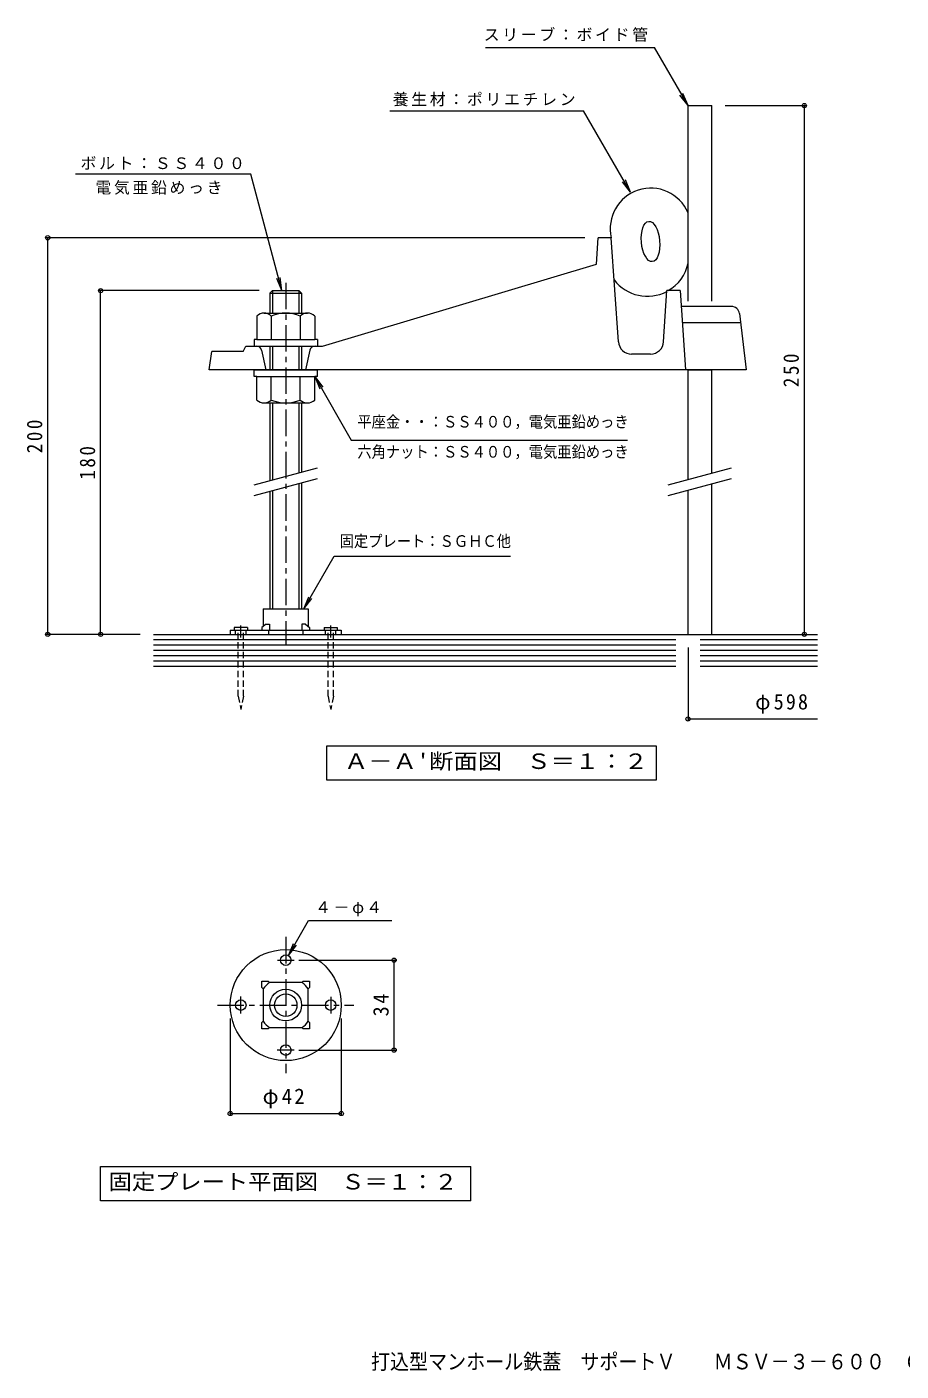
# Model space of a CAD drawing. Units: millimetres, scale not verified. Extents: x -300 to 361, y -271 to 237.
# Drawn here: x -300 to 31, y -271 to 237 of the extents above; entities that cross this region are included whole.
import ezdxf
from ezdxf.enums import TextEntityAlignment as Align

# ---------------------------------------------------------------- set-up
doc = ezdxf.new("R2010")
doc.units = ezdxf.units.MM
doc.header["$LTSCALE"] = 2
doc.header["$PDMODE"] = 32
doc.header["$PDSIZE"] = 1.6
doc.linetypes.add('CHAIN1', pattern=[8, 5, -1, 1, -1])
doc.linetypes.add('DASHED1', pattern=[1.8, 1.2, -0.6])
for name, color, linetype, lineweight in [('1-0', 2, 'Continuous', 9), ('1-1', 2, 'CHAIN1', 9), ('1-3', 4, 'Continuous', 9), ('1-4', 7, 'Continuous', 9), ('1-8', 3, 'Continuous', 9), ('1-9', 2, 'CHAIN1', 9), ('1-A', 2, 'Continuous', 9)]:
    doc.layers.add(name, color=color, linetype=linetype, lineweight=lineweight)
doc.layers.add('F-5', color=3, linetype='Continuous')
doc.styles.add('ＭＳ ゴシック', font='')
doc.styles.get('ＭＳ ゴシック').set_extended_font_data('MS Gothic')

msp = doc.modelspace()

# ---------------------------------------------------------------- linework, layer by layer
at = {"layer": '1-0'}
for p, q in [((-84.702, 147.594), (-84.035, 157.595)), ((-188.228, 116.595), (-84.702, 147.595)), ((-59.242, 118.283), (-58.035, 137.595)), ((-53.035, 137.595), (-58.035, 137.595)), ((-53.035, 137.595), (-51.035, 107.595)), ((-33.577, 131.594), (-52.702, 131.594)), ((-30.598, 128.952), (-28.035, 107.595)), ((-52.302, 125.594), (-30.315, 125.594)), ((-231.152, 107.595), (-230.152, 114.595)), ((-218.228, 114.595), (-230.152, 114.595)), ((-218.228, 114.595), (-217.228, 116.595)), ((-217.228, 116.595), (-188.228, 116.595)), ((-211.321, 115.028), (-209.669, 107.595)), ((-193.017, 115.028), (-194.669, 107.595)), ((-64.232, 113.595), (-71.364, 113.595)), ((-28.035, 107.595), (-231.152, 107.595)), ((-214.169, 107.595), (-190.169, 107.595))]:
    msp.add_line(p, q, dxfattribs=at)
at = {"layer": '1-0', "color": 4, "linetype": 'CHAIN1'}
for p, q in [((-219.169, 6.357), (-219.169, 10.927)), ((-185.169, 6.357), (-185.169, 10.927)), ((-205.311, -115.636), (-198.97, -115.636)), ((-219.169, -135.778), (-219.169, -129.437)), ((-185.169, -129.494), (-185.169, -135.834)), ((-199.027, -149.636), (-205.368, -149.636))]:
    msp.add_line(p, q, dxfattribs=at)
at = {"layer": '1-0', "color": 4}
for p, q in [((-223.169, 9.195), (-223.169, 7.595)), ((-223.169, 7.595), (-181.169, 7.595)), ((-221.169, 7.595), (-221.169, 9.195)), ((-217.169, 7.595), (-217.169, 9.195)), ((-208.669, 9.195), (-208.669, 7.595)), ((-195.669, 9.195), (-195.669, 7.595)), ((-187.169, 7.595), (-187.169, 9.195)), ((-183.169, 7.595), (-183.169, 9.195))]:
    msp.add_line(p, q, dxfattribs=at)
at = {"layer": '1-0'}
msp.add_lwpolyline([(-76.353, 118.254), (-79.035, 157.595), (-84.035, 157.595)], dxfattribs=at)
at = {"layer": '1-0', "color": 4}
msp.add_lwpolyline([(-223.169, 9.195), (-181.169, 9.195), (-181.169, 7.595)], dxfattribs=at)
for centre, radius in [((-202.169, -132.636), 21), ((-202.169, -115.636), 2), ((-219.169, -132.636), 2), ((-185.169, -132.636), 2), ((-202.169, -149.636), 2)]:
    msp.add_circle(centre, radius, dxfattribs=at)
at = {"layer": '1-0'}
for centre, radius, start, end in [((-33.577, 128.594), 3, 6.84261, 90), ((-71.364, 118.595), 5, 183.90091, 270), ((-64.232, 118.595), 5, 270, 356.42345), ((-213.274, 114.595), 2, 12.52881, 90), ((-191.065, 114.595), 2, 90, 167.47154)]:
    msp.add_arc(centre, radius, start, end, dxfattribs=at)
at = {"layer": '1-1'}
msp.add_line((-202.169, 140.583), (-202.169, 3.764), dxfattribs=at)
at = {"layer": '1-3'}
for p, q in [((-50.035, 207.595), (-41.035, 207.595)), ((-50.035, 133.594), (-50.035, 207.595)), ((-41.035, 133.594), (-41.035, 207.595)), ((-50.035, 66.209), (-50.035, 107.595)), ((-50.035, 107.595), (-41.035, 107.595)), ((-41.035, 68.621), (-41.035, 107.595)), ((-50.035, 7.595), (-50.035, 62.068)), ((-41.035, 7.595), (-41.035, 64.48))]:
    msp.add_line(p, q, dxfattribs=at)
at = {"layer": '1-4'}
for p, q in [((-126.649, 229.595), (-62.737, 229.595)), ((-50.035, 207.595), (-62.737, 229.595)), ((-50.035, 207.595), (-53.079, 211.561)), ((-50.035, 207.595), (-51.949, 212.214)), ((-162.844, 205.595), (-89.552, 205.595)), ((-71.785, 174.822), (-89.552, 205.595)), ((-36.035, 207.595), (-5.435, 207.595)), ((-6.035, 7.595), (-6.035, 207.595)), ((-71.785, 174.822), (-74.829, 178.788)), ((-71.785, 174.822), (-73.698, 179.441)), ((-89.035, 157.595), (-292.769, 157.595)), ((-292.169, 7.595), (-292.169, 157.595)), ((-203.635, 137.595), (-204.288, 142.552)), ((-212.169, 137.595), (-272.769, 137.595)), ((-272.169, 7.595), (-272.169, 137.595)), ((-203.635, 137.595), (-205.549, 142.214)), ((-191.219, 105.095), (-188.175, 101.128)), ((-191.219, 105.095), (-189.306, 100.475)), ((-195.369, 17.195), (-183.822, 37.195)), ((-183.822, 37.195), (-117.126, 37.195)), ((-195.369, 17.195), (-193.456, 21.814)), ((-195.369, 17.195), (-192.325, 21.161)), ((-257.169, 7.595), (-292.769, 7.595)), ((-50.035, 2.595), (-50.035, -25.005)), ((-50.035, -24.405), (-1.035, -24.405)), ((-201.169, -113.904), (-199.256, -109.284)), ((-201.169, -113.904), (-198.125, -109.937)), ((-197.169, -115.636), (-160.569, -115.636)), ((-161.169, -149.636), (-161.169, -115.636)), ((-223.169, -137.636), (-223.169, -174.236)), ((-181.169, -137.636), (-181.169, -174.236)), ((-197.169, -149.636), (-160.569, -149.636)), ((-223.169, -173.636), (-181.169, -173.636))]:
    msp.add_line(p, q, dxfattribs=at)
at = {"layer": '1-4', "color": 2}
for p, q in [((-272.169, -206.636), (-272.169, -193.636)), ((-272.169, -193.636), (-132.169, -193.636)), ((-132.169, -206.636), (-132.169, -193.636)), ((-132.169, -206.636), (-272.169, -206.636))]:
    msp.add_line(p, q, dxfattribs=at)
at = {"layer": '1-4'}
for points in [[(-203.635, 137.595), (-215.425, 181.595), (-281.731, 181.595)], [(-191.219, 105.095), (-177.363, 81.095), (-72.885, 81.095)], [(-201.169, -113.904), (-193.509, -100.636), (-162.086, -100.636)]]:
    msp.add_lwpolyline(points, dxfattribs=at)
at = {"layer": '1-4', "color": 2}
msp.add_lwpolyline([(-186.661, -47.579), (-186.661, -34.579), (-62.11, -34.579), (-62.11, -47.579)], close=True, dxfattribs=at)
at = {"layer": '1-4'}
for p in [(-6.035, 207.595), (-292.169, 157.595), (-272.169, 137.595), (-292.169, 7.595), (-272.169, 7.595), (-6.035, 7.595), (-50.035, -24.405), (-161.169, -115.636), (-161.169, -149.636), (-223.169, -173.636), (-181.169, -173.636)]:
    msp.add_point(p, dxfattribs=at)
at = {"layer": '1-8'}
for p, q in [((-208.169, 136.595), (-207.169, 137.595)), ((-207.169, 137.595), (-207.169, 129.094)), ((-207.169, 137.595), (-197.169, 137.595)), ((-197.169, 137.595), (-197.169, 129.094)), ((-197.169, 137.595), (-196.169, 136.595)), ((-208.169, 136.595), (-196.169, 136.595)), ((-208.169, 136.595), (-208.169, 129.094)), ((-196.169, 136.595), (-196.169, 129.094)), ((-208.169, 116.595), (-208.169, 107.595)), ((-207.169, 116.595), (-207.169, 107.595)), ((-197.169, 116.595), (-197.169, 107.595)), ((-196.169, 116.595), (-196.169, 107.595)), ((-208.169, 95.095), (-208.169, 65.807)), ((-207.169, 95.095), (-207.169, 66.075)), ((-197.169, 95.095), (-197.169, 68.755)), ((-196.169, 95.095), (-196.169, 69.023)), ((-208.169, 61.666), (-208.169, 17.195)), ((-207.169, 61.934), (-207.169, 17.195)), ((-197.169, 64.614), (-197.169, 17.195)), ((-196.169, 64.882), (-196.169, 17.195)), ((-221.669, 10.195), (-221.669, 9.195)), ((-216.669, 10.195), (-221.669, 10.195)), ((-216.669, 10.195), (-216.669, 9.195)), ((-187.669, 10.195), (-182.669, 10.195)), ((-187.669, 10.195), (-187.669, 9.195)), ((-182.669, 10.195), (-182.669, 9.195))]:
    msp.add_line(p, q, dxfattribs=at)
at = {"layer": '1-8', "color": 4}
for p, q in [((-210.377, 129.094), (-193.962, 129.094)), ((-207.634, 127.969), (-207.634, 119.095)), ((-196.704, 127.969), (-196.704, 119.095)), ((-191.219, 127.969), (-191.219, 119.095)), ((-207.634, 96.22), (-207.634, 105.095)), ((-196.704, 96.22), (-196.704, 105.095)), ((-191.219, 96.22), (-191.219, 105.095)), ((-210.377, 95.095), (-193.962, 95.095))]:
    msp.add_line(p, q, dxfattribs=at)
at = {"layer": '1-8', "color": 6, "lineweight": 5}
for p, q in [((-214.169, 119.095), (-214.169, 116.595)), ((-213.119, 119.095), (-214.169, 119.095)), ((-190.169, 119.095), (-191.219, 119.095)), ((-190.169, 119.095), (-190.169, 116.595)), ((-214.169, 105.095), (-214.169, 107.595)), ((-190.169, 105.095), (-190.169, 107.595)), ((-213.119, 105.095), (-214.169, 105.095)), ((-190.169, 105.095), (-191.219, 105.095)), ((-252.169, 7.595), (-1.035, 7.595)), ((-252.169, 5.595), (-54.597, 5.595)), ((-45.41, 5.595), (-1.035, 5.595)), ((-252.169, 3.595), (-54.597, 3.595)), ((-252.169, 1.595), (-54.597, 1.595)), ((-45.41, 3.595), (-1.035, 3.595)), ((-45.41, 1.595), (-1.035, 1.595)), ((-252.169, -0.405), (-54.597, -0.405)), ((-252.169, -2.405), (-54.597, -2.405)), ((-252.169, -4.405), (-54.597, -4.405)), ((-45.41, -0.405), (-1.035, -0.405)), ((-45.41, -2.405), (-1.035, -2.405)), ((-45.41, -4.405), (-1.035, -4.405))]:
    msp.add_line(p, q, dxfattribs=at)
at = {"layer": '1-8', "color": 7}
for p, q in [((-214.169, 64.2), (-190.169, 70.631)), ((-214.169, 60.059), (-190.169, 66.489)), ((-57.535, 64.2), (-33.535, 70.631)), ((-57.535, 60.059), (-33.535, 66.489))]:
    msp.add_line(p, q, dxfattribs=at)
at = {"layer": '1-8', "linetype": 'DASHED1'}
for p, q in [((-220.169, -15.805), (-220.169, 9.195)), ((-218.169, -15.805), (-218.169, 9.195)), ((-186.169, -15.805), (-186.169, 9.195)), ((-184.169, -15.805), (-184.169, 9.195)), ((-220.169, -15.805), (-219.169, -20.805)), ((-218.169, -15.805), (-219.169, -20.805)), ((-186.169, -15.805), (-185.169, -20.805)), ((-184.169, -15.805), (-185.169, -20.805))]:
    msp.add_line(p, q, dxfattribs=at)
at = {"layer": '1-8', "color": 4}
for points in [[(-213.119, 127.969), (-213.119, 119.095), (-191.219, 119.095)], [(-213.119, 96.22), (-213.119, 105.095), (-191.219, 105.095)]]:
    msp.add_lwpolyline(points, dxfattribs=at)
at = {"layer": '1-8', "color": 6, "lineweight": 5}
for centre, radius, start, end in [((-64.135, 161.071), 15.301, 22.85582, 193.13155), ((-65.42, 151.168), 15.718, 300.28496, 348.18257), ((-65.42, 151.168), 15.718, 217.1418, 297.94325)]:
    msp.add_arc(centre, radius, start, end, dxfattribs=at)
at = {"layer": '1-8', "color": 4}
for centre, radius, start, end in [((-210.377, 125.191), 3.903, 45.3613, 134.63896), ((-202.169, 115.267), 13.828, 66.7198, 113.2803), ((-193.962, 125.191), 3.903, 45.3613, 134.63818), ((-210.377, 98.998), 3.903, 225.36104, 314.6387), ((-202.169, 108.922), 13.828, 246.7197, 293.2802), ((-193.962, 98.998), 3.903, 225.36182, 314.6387)]:
    msp.add_arc(centre, radius, start, end, dxfattribs=at)
at = {"layer": '1-8', "color": 6, "lineweight": 5}
msp.add_ellipse((-64.208, 156.176), major_axis=(-0.667, 7.626), ratio=0.4507, dxfattribs=at)
at = {"layer": '1-9'}
for p, q in [((-202.169, -106.85), (-202.169, -158.421)), ((-227.955, -132.636), (-176.384, -132.636))]:
    msp.add_line(p, q, dxfattribs=at)
at = {"layer": '1-A'}
for p, q in [((-210.669, 17.195), (-210.669, 10.603)), ((-210.669, 17.195), (-193.669, 17.195)), ((-193.669, 17.195), (-193.669, 10.603)), ((-209.619, 11.46), (-211.169, 10.195)), ((-211.169, 10.195), (-211.169, 9.195)), ((-194.719, 11.46), (-193.169, 10.195)), ((-193.169, 10.195), (-193.169, 9.195)), ((-210.669, -126.53), (-211.169, -126.03)), ((-210.669, -126.53), (-210.669, -138.741)), ((-208.275, -124.136), (-208.775, -123.636)), ((-196.064, -124.136), (-208.275, -124.136)), ((-196.064, -124.136), (-195.564, -123.636)), ((-193.669, -126.53), (-193.169, -126.03)), ((-193.669, -138.741), (-193.669, -126.53)), ((-210.669, -138.741), (-211.169, -139.241)), ((-208.275, -141.136), (-208.775, -141.636)), ((-208.275, -141.136), (-196.064, -141.136)), ((-196.064, -141.136), (-195.564, -141.636)), ((-193.669, -138.741), (-193.169, -139.241))]:
    msp.add_line(p, q, dxfattribs=at)
for points in [[(-209.619, 11.46), (-208.275, 11.46), (-208.275, 9.195)], [(-194.719, 11.46), (-196.064, 11.46), (-196.064, 9.195)], [(-211.169, -126.03), (-211.169, -123.636), (-208.775, -123.636)], [(-195.564, -123.636), (-193.169, -123.636), (-193.169, -126.03)], [(-208.775, -141.636), (-211.169, -141.636), (-211.169, -139.241)], [(-193.169, -139.241), (-193.169, -141.636), (-195.564, -141.636)]]:
    msp.add_lwpolyline(points, dxfattribs=at)
for radius in [6, 4.25]:
    msp.add_circle((-202.169, -132.636), radius, dxfattribs=at)
for centre, start, end in [((-204.669, -130.136), 121.00261, 148.99734), ((-199.669, -130.136), 31.00261, 58.99734), ((-204.669, -135.136), 211.00261, 238.99734), ((-199.669, -135.136), 301.00261, 328.99734)]:
    msp.add_arc(centre, 7, start, end, dxfattribs=at)

# ---------------------------------------------------------------- texts
at = {"layer": '1-4', "color": 6, "style": 'ＭＳ ゴシック', "width": 0.9}
for s, p in [('平座金・・', (-175.085, 84.487)), ('：ＳＳ４００，電気亜鉛めっき', (-148.085, 84.487)), ('六角ナット：ＳＳ４００，電気亜鉛めっき', (-175.085, 73.114)), ('固定プレート：ＳＧＨＣ他', (-181.796, 39.351))]:
    msp.add_text(s, height=4.399, dxfattribs=at).set_placement(p, align=Align.BOTTOM_LEFT)
at = {"layer": '1-4', "color": 2, "style": 'ＭＳ ゴシック'}
for s, width, p in [("Ａ－Ａ'断面図\u3000Ｓ＝１：２", 1.15, (-180.135, -45.079)), ('固定プレート平面図\u3000Ｓ＝１：２', 1.1, (-269.169, -204.136))]:
    msp.add_text(s, height=5.865, dxfattribs=dict(at, width=width)).set_placement(p, align=Align.BOTTOM_LEFT)
at = {"layer": '1-4', "char_height": 4.399, "attachment_point": 7, "style": 'ＭＳ ゴシック'}
for s, insert in [('\\T1.17;スリーブ：ボイド管', (-127.3, 231.718)), ('\\T1.17;養生材：ポリエチレン', (-161.732, 207.288)), ('\\T1.17;ボルト：ＳＳ４００', (-279.774, 183.325)), ('\\T1.17;電気亜鉛めっき', (-274.186, 173.866)), ('\\T1.17;４－φ４', (-191.092, -99.046))]:
    msp.add_mtext(s, dxfattribs=dict(at, insert=insert))
at = {"layer": '1-4', "color": 2, "char_height": 5.865, "attachment_point": 7, "rotation": 90, "style": 'ＭＳ ゴシック'}
for s, insert in [('\\T1.27;\\W0.9;250', (-8.035, 101.095)), ('\\T1.27;\\W0.9;200', (-294.169, 76.095)), ('\\T1.27;\\W0.9;180', (-274.169, 66.095)), ('\\T1.27;\\W0.95;34', (-163.169, -136.886))]:
    msp.add_mtext(s, dxfattribs=dict(at, insert=insert))
at = {"layer": '1-4', "color": 2, "char_height": 5.865, "attachment_point": 7, "style": 'ＭＳ ゴシック'}
for s, insert in [('\\T1.21;\\W0.95;φ598', (-24.597, -22.405)), ('\\T1.19;φ42', (-210.919, -171.636))]:
    msp.add_mtext(s, dxfattribs=dict(at, insert=insert))
at = {"layer": 'F-5', "style": 'ＭＳ ゴシック', "width": 0.9}
msp.add_text('打込型マンホール鉄蓋\u3000サポートＶ\u3000\u3000ＭＳＶ－３－６００\u3000Ｃ＝２００', height=5.865, dxfattribs=at).set_placement((-169.945, -272.158), align=Align.BOTTOM_LEFT)

doc.saveas('drawing.dxf')
